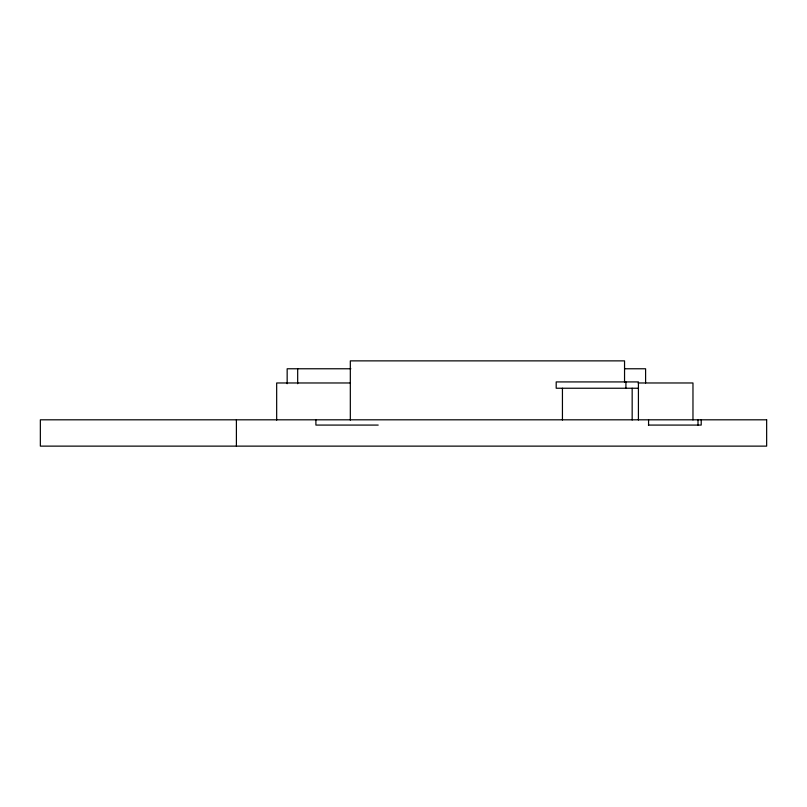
<?xml version="1.0" encoding="UTF-8"?>
<svg xmlns="http://www.w3.org/2000/svg" width="807" height="807" viewBox="0 0 807 807"><rect width="100%" height="100%" fill="white"/><g stroke="black" fill="none" stroke-linecap="round" stroke-linejoin="round"><path stroke-width="1.21" d="M350.874 368.769L287.161 368.769L287.161 383.728M624.547 368.769L645.6 368.769L645.6 382.972M350.319 382.972L276.67 382.972L276.67 420.124M638.166 382.972L692.971 382.972L692.971 419.963M638.418 388.238L556.194 388.238L556.194 381.923L638.418 381.923L638.418 420.023M378.201 425.077L315.9 425.077L315.9 419.811M648.404 425.077L701.212 425.077L701.212 419.811M698.005 419.811L698.005 425.077M648.566 419.811L648.566 425.077M632.163 388.238L632.163 420.023M625.919 381.923L625.919 388.238M624.547 382.205L624.547 360.87L350.319 360.87L350.319 420.124M562.439 388.238L562.439 420.023M297.682 368.769L297.682 383.728M236.401 419.811L236.401 446.13M766.65 419.811L40.35 419.811L40.35 446.13L766.65 446.13L766.65 419.811"/></g></svg>
